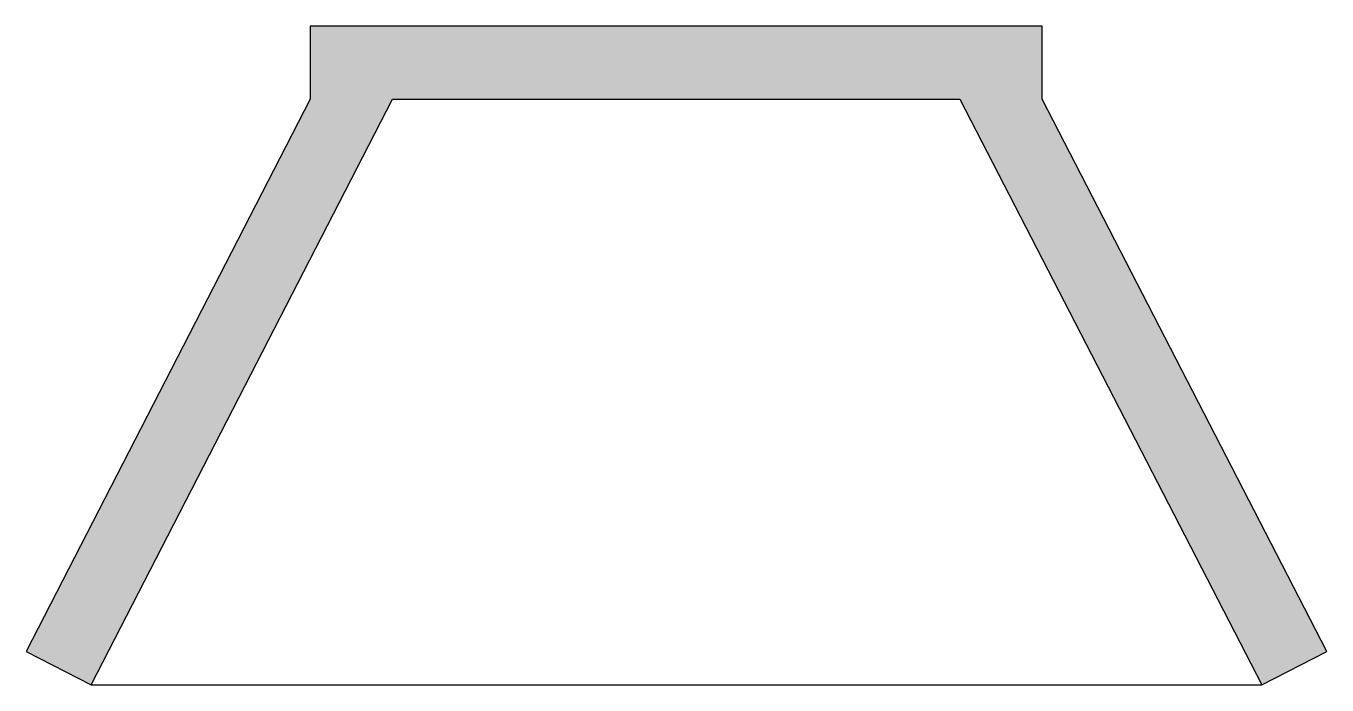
# Model space of a CAD drawing. Extents: x -4.44 to 4.45, y -4.5 to 0.
import ezdxf

# ---------------------------------------------------------------- set-up
doc = ezdxf.new("R2010")
doc.units = 0
doc.header["$LTSCALE"] = 0.01
doc.header["$MEASUREMENT"] = 0
doc.layers.get('0').update_dxf_attribs({"lineweight": 20})

msp = doc.modelspace()

# ---------------------------------------------------------------- hatches: boundary and pattern name
at = {"linetype": 'ByBlock', "lineweight": -2}
h = msp.add_hatch(color=0, dxfattribs=at)
h.dxf.hatch_style = 1
h.paths.add_polyline_path([(4.4459, -4.2691), (2.4995, -0.4985), (2.4995, 0.0015), (-2.5005, 0.0015), (-2.5005, -0.4985), (-4.4429, -4.2695), (-3.9984, -4.4985), (-1.9381, -0.4985), (1.9368, -0.4985), (4.0016, -4.4985)])

# ---------------------------------------------------------------- linework, layer by layer
at = {"color": 0, "linetype": 'ByBlock', "lineweight": -2, "flags": 128}
msp.add_lwpolyline([(4.4459, -4.2691), (2.4995, -0.4985), (2.4995, 0.0015), (-2.5005, 0.0015), (-2.5005, -0.4985), (-4.4429, -4.2695), (-3.9984, -4.4985), (-1.9381, -0.4985), (1.9368, -0.4985), (4.0016, -4.4985)], close=True, dxfattribs=at)
msp.add_lwpolyline([(-3.9984, -4.4985), (4.0016, -4.4985)], dxfattribs=at)

doc.saveas('drawing.dxf')
